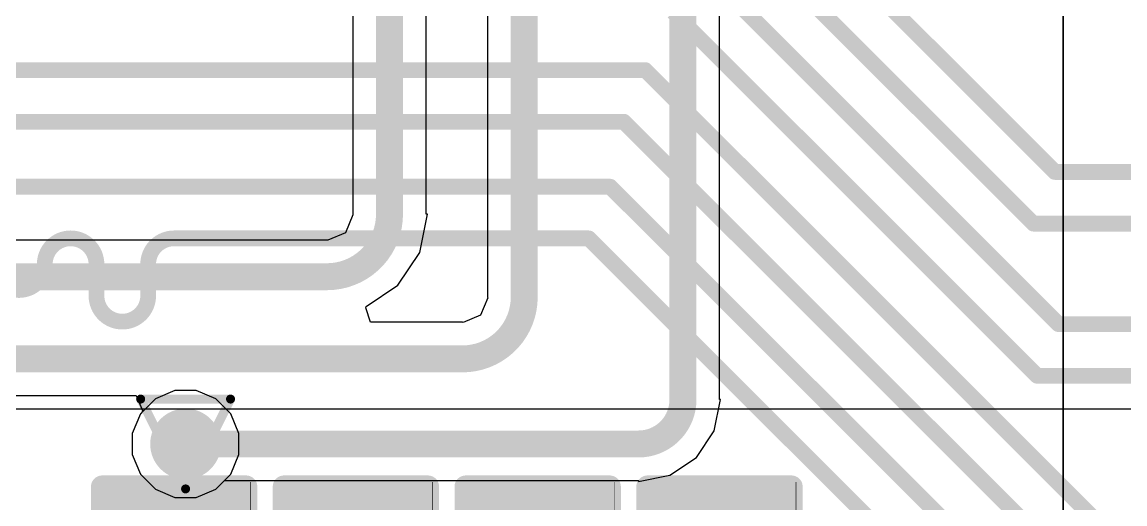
# Model space of a CAD drawing. Header units: inches. Extents: x -6 to 284, y -12 to 154.
# Drawn here: x 25.96 to 32.19, y 10.17 to 12.89 of the extents above; entities that cross this region are included whole.
import ezdxf

# ---------------------------------------------------------------- set-up
doc = ezdxf.new("R2010")
doc.units = ezdxf.units.IN
for name, color, linetype in [('Bottom Layer', 5, 'Continuous'), ('Bottom Overlay', 54, 'Continuous'), ('Bottom Paste', 16, 'Continuous'), ('Bottom Solder', 6, 'Continuous'), ('Drill Drawing', 1, 'Continuous'), ('GND-1', 16, 'Continuous'), ('GND-2', 90, 'Continuous'), ('GND-3', 216, 'Continuous'), ('GND-4', 54, 'Continuous'), ('PWR-1', 156, 'Continuous'), ('PWR-2', 130, 'Continuous'), ('Signal L1', 76, 'Continuous'), ('Signal L2', 6, 'Continuous'), ('Top Layer', 1, 'Continuous'), ('Via Holes', 16, 'Continuous')]:
    doc.layers.add(name, color=color, linetype=linetype)

# ---------------------------------------------------------------- blocks, each defined once
blk = doc.blocks.new('R___0402_B_146')
at = {"layer": 'Bottom Layer'}
for points in [[(-0.2413, 0.3175), (-0.2413, -0.3175), (-0.6985, -0.3175), (-0.6985, 0.3175)], [(0.6985, 0.3175), (0.6985, -0.3175), (0.2413, -0.3175), (0.2413, 0.3175)]]:
    blk.add_hatch(color=5, dxfattribs=at).paths.add_polyline_path(points)
at = {"layer": 'Bottom Paste'}
for points in [[(-0.2413, 0.3175), (-0.2413, -0.3175), (-0.6985, -0.3175), (-0.6985, 0.3175)], [(0.6985, 0.3175), (0.6985, -0.3175), (0.2413, -0.3175), (0.2413, 0.3175)]]:
    blk.add_hatch(color=16, dxfattribs=at).paths.add_polyline_path(points)
at = {"layer": 'Bottom Solder'}
for points in [[(-0.1863, 0.3725), (-0.1863, -0.3725), (-0.7535, -0.3725), (-0.7535, 0.3725)], [(0.7535, 0.3725), (0.7535, -0.3725), (0.1863, -0.3725), (0.1863, 0.3725)]]:
    blk.add_hatch(color=6, dxfattribs=at).paths.add_polyline_path(points)
at = {"layer": 'Bottom Overlay'}
for points in [[(0.7874, 0.4064, 0.127, 0.127, 0), (-0.7874, 0.4064, 0.127, 0.127, 0)], [(-0.7874, -0.4064, 0.127, 0.127, 0), (-0.7874, 0.4064, 0.127, 0.127, 0)], [(0.7874, -0.4064, 0.127, 0.127, 0), (0.7874, 0.4064, 0.127, 0.127, 0)], [(0.8128, 0.4318, 0.00323, 0.00323, 0), (-0.8128, 0.4318, 0.00323, 0.00323, 0)], [(0.7874, -0.4064, 0.127, 0.127, 0), (-0.7874, -0.4064, 0.127, 0.127, 0)]]:
    blk.add_lwpolyline(points, format="xyseb", dxfattribs=at)
for points in [[(-0.8191, 0.4064, 0.0635, 0.0635, 1), (-0.7556, 0.4064, 0.0635, 0.0635, 1)], [(-0.8191, 0.4064, 0.0635, 0.0635, 1), (-0.7556, 0.4064, 0.0635, 0.0635, 1)], [(0.7556, 0.4064, 0.0635, 0.0635, 1), (0.8191, 0.4064, 0.0635, 0.0635, 1)], [(0.7556, 0.4064, 0.0635, 0.0635, 1), (0.8191, 0.4064, 0.0635, 0.0635, 1)], [(-0.8136, 0.4318, 0.00161, 0.00161, 1), (-0.812, 0.4318, 0.00161, 0.00161, 1)], [(0.812, 0.4318, 0.00161, 0.00161, 1), (0.8136, 0.4318, 0.00161, 0.00161, 1)], [(-0.8191, -0.4064, 0.0635, 0.0635, 1), (-0.7556, -0.4064, 0.0635, 0.0635, 1)], [(-0.8191, -0.4064, 0.0635, 0.0635, 1), (-0.7556, -0.4064, 0.0635, 0.0635, 1)], [(0.7556, -0.4064, 0.0635, 0.0635, 1), (0.8191, -0.4064, 0.0635, 0.0635, 1)], [(0.7556, -0.4064, 0.0635, 0.0635, 1), (0.8191, -0.4064, 0.0635, 0.0635, 1)]]:
    blk.add_lwpolyline(points, format="xyseb", close=True, dxfattribs=at)
blk = doc.blocks.new('R___0402_B_147')
at = {"layer": 'Bottom Layer'}
for points in [[(-0.2413, 0.3175), (-0.2413, -0.3175), (-0.6985, -0.3175), (-0.6985, 0.3175)], [(0.6985, 0.3175), (0.6985, -0.3175), (0.2413, -0.3175), (0.2413, 0.3175)]]:
    blk.add_hatch(color=5, dxfattribs=at).paths.add_polyline_path(points)
at = {"layer": 'Bottom Paste'}
for points in [[(-0.2413, 0.3175), (-0.2413, -0.3175), (-0.6985, -0.3175), (-0.6985, 0.3175)], [(0.6985, 0.3175), (0.6985, -0.3175), (0.2413, -0.3175), (0.2413, 0.3175)]]:
    blk.add_hatch(color=16, dxfattribs=at).paths.add_polyline_path(points)
at = {"layer": 'Bottom Solder'}
for points in [[(-0.1863, 0.3725), (-0.1863, -0.3725), (-0.7535, -0.3725), (-0.7535, 0.3725)], [(0.7535, 0.3725), (0.7535, -0.3725), (0.1863, -0.3725), (0.1863, 0.3725)]]:
    blk.add_hatch(color=6, dxfattribs=at).paths.add_polyline_path(points)
at = {"layer": 'Bottom Overlay'}
for points in [[(0.7874, 0.4064, 0.127, 0.127, 0), (-0.7874, 0.4064, 0.127, 0.127, 0)], [(-0.7874, -0.4064, 0.127, 0.127, 0), (-0.7874, 0.4064, 0.127, 0.127, 0)], [(0.7874, -0.4064, 0.127, 0.127, 0), (0.7874, 0.4064, 0.127, 0.127, 0)], [(0.8128, 0.4318, 0.00323, 0.00323, 0), (-0.8128, 0.4318, 0.00323, 0.00323, 0)], [(0.7874, -0.4064, 0.127, 0.127, 0), (-0.7874, -0.4064, 0.127, 0.127, 0)]]:
    blk.add_lwpolyline(points, format="xyseb", dxfattribs=at)
for points in [[(-0.8191, 0.4064, 0.0635, 0.0635, 1), (-0.7556, 0.4064, 0.0635, 0.0635, 1)], [(-0.8191, 0.4064, 0.0635, 0.0635, 1), (-0.7556, 0.4064, 0.0635, 0.0635, 1)], [(0.7556, 0.4064, 0.0635, 0.0635, 1), (0.8191, 0.4064, 0.0635, 0.0635, 1)], [(0.7556, 0.4064, 0.0635, 0.0635, 1), (0.8191, 0.4064, 0.0635, 0.0635, 1)], [(-0.8136, 0.4318, 0.00161, 0.00161, 1), (-0.812, 0.4318, 0.00161, 0.00161, 1)], [(0.812, 0.4318, 0.00161, 0.00161, 1), (0.8136, 0.4318, 0.00161, 0.00161, 1)], [(-0.8191, -0.4064, 0.0635, 0.0635, 1), (-0.7556, -0.4064, 0.0635, 0.0635, 1)], [(-0.8191, -0.4064, 0.0635, 0.0635, 1), (-0.7556, -0.4064, 0.0635, 0.0635, 1)], [(0.7556, -0.4064, 0.0635, 0.0635, 1), (0.8191, -0.4064, 0.0635, 0.0635, 1)], [(0.7556, -0.4064, 0.0635, 0.0635, 1), (0.8191, -0.4064, 0.0635, 0.0635, 1)]]:
    blk.add_lwpolyline(points, format="xyseb", close=True, dxfattribs=at)
blk = doc.blocks.new('R___0402_B_148')
at = {"layer": 'Bottom Layer'}
for points in [[(-0.2413, 0.3175), (-0.2413, -0.3175), (-0.6985, -0.3175), (-0.6985, 0.3175)], [(0.6985, 0.3175), (0.6985, -0.3175), (0.2413, -0.3175), (0.2413, 0.3175)]]:
    blk.add_hatch(color=5, dxfattribs=at).paths.add_polyline_path(points)
at = {"layer": 'Bottom Paste'}
for points in [[(-0.2413, 0.3175), (-0.2413, -0.3175), (-0.6985, -0.3175), (-0.6985, 0.3175)], [(0.6985, 0.3175), (0.6985, -0.3175), (0.2413, -0.3175), (0.2413, 0.3175)]]:
    blk.add_hatch(color=16, dxfattribs=at).paths.add_polyline_path(points)
at = {"layer": 'Bottom Solder'}
for points in [[(-0.1863, 0.3725), (-0.1863, -0.3725), (-0.7535, -0.3725), (-0.7535, 0.3725)], [(0.7535, 0.3725), (0.7535, -0.3725), (0.1863, -0.3725), (0.1863, 0.3725)]]:
    blk.add_hatch(color=6, dxfattribs=at).paths.add_polyline_path(points)
at = {"layer": 'Bottom Overlay'}
for points in [[(0.7874, 0.4064, 0.127, 0.127, 0), (-0.7874, 0.4064, 0.127, 0.127, 0)], [(-0.7874, -0.4064, 0.127, 0.127, 0), (-0.7874, 0.4064, 0.127, 0.127, 0)], [(0.7874, -0.4064, 0.127, 0.127, 0), (0.7874, 0.4064, 0.127, 0.127, 0)], [(0.8128, 0.4318, 0.00323, 0.00323, 0), (-0.8128, 0.4318, 0.00323, 0.00323, 0)], [(0.7874, -0.4064, 0.127, 0.127, 0), (-0.7874, -0.4064, 0.127, 0.127, 0)]]:
    blk.add_lwpolyline(points, format="xyseb", dxfattribs=at)
for points in [[(-0.8191, 0.4064, 0.0635, 0.0635, 1), (-0.7556, 0.4064, 0.0635, 0.0635, 1)], [(-0.8191, 0.4064, 0.0635, 0.0635, 1), (-0.7556, 0.4064, 0.0635, 0.0635, 1)], [(0.7556, 0.4064, 0.0635, 0.0635, 1), (0.8191, 0.4064, 0.0635, 0.0635, 1)], [(0.7556, 0.4064, 0.0635, 0.0635, 1), (0.8191, 0.4064, 0.0635, 0.0635, 1)], [(-0.8136, 0.4318, 0.00161, 0.00161, 1), (-0.812, 0.4318, 0.00161, 0.00161, 1)], [(0.812, 0.4318, 0.00161, 0.00161, 1), (0.8136, 0.4318, 0.00161, 0.00161, 1)], [(-0.8191, -0.4064, 0.0635, 0.0635, 1), (-0.7556, -0.4064, 0.0635, 0.0635, 1)], [(-0.8191, -0.4064, 0.0635, 0.0635, 1), (-0.7556, -0.4064, 0.0635, 0.0635, 1)], [(0.7556, -0.4064, 0.0635, 0.0635, 1), (0.8191, -0.4064, 0.0635, 0.0635, 1)], [(0.7556, -0.4064, 0.0635, 0.0635, 1), (0.8191, -0.4064, 0.0635, 0.0635, 1)]]:
    blk.add_lwpolyline(points, format="xyseb", close=True, dxfattribs=at)
blk = doc.blocks.new('R___0402_B_149')
at = {"layer": 'Bottom Layer'}
for points in [[(-0.2413, 0.3175), (-0.2413, -0.3175), (-0.6985, -0.3175), (-0.6985, 0.3175)], [(0.6985, 0.3175), (0.6985, -0.3175), (0.2413, -0.3175), (0.2413, 0.3175)]]:
    blk.add_hatch(color=5, dxfattribs=at).paths.add_polyline_path(points)
at = {"layer": 'Bottom Paste'}
for points in [[(-0.2413, 0.3175), (-0.2413, -0.3175), (-0.6985, -0.3175), (-0.6985, 0.3175)], [(0.6985, 0.3175), (0.6985, -0.3175), (0.2413, -0.3175), (0.2413, 0.3175)]]:
    blk.add_hatch(color=16, dxfattribs=at).paths.add_polyline_path(points)
at = {"layer": 'Bottom Solder'}
for points in [[(-0.1863, 0.3725), (-0.1863, -0.3725), (-0.7535, -0.3725), (-0.7535, 0.3725)], [(0.7535, 0.3725), (0.7535, -0.3725), (0.1863, -0.3725), (0.1863, 0.3725)]]:
    blk.add_hatch(color=6, dxfattribs=at).paths.add_polyline_path(points)
at = {"layer": 'Bottom Overlay'}
for points in [[(0.7874, 0.4064, 0.127, 0.127, 0), (-0.7874, 0.4064, 0.127, 0.127, 0)], [(-0.7874, -0.4064, 0.127, 0.127, 0), (-0.7874, 0.4064, 0.127, 0.127, 0)], [(0.7874, -0.4064, 0.127, 0.127, 0), (0.7874, 0.4064, 0.127, 0.127, 0)], [(0.8128, 0.4318, 0.00323, 0.00323, 0), (-0.8128, 0.4318, 0.00323, 0.00323, 0)], [(0.7874, -0.4064, 0.127, 0.127, 0), (-0.7874, -0.4064, 0.127, 0.127, 0)]]:
    blk.add_lwpolyline(points, format="xyseb", dxfattribs=at)
for points in [[(-0.8191, 0.4064, 0.0635, 0.0635, 1), (-0.7556, 0.4064, 0.0635, 0.0635, 1)], [(-0.8191, 0.4064, 0.0635, 0.0635, 1), (-0.7556, 0.4064, 0.0635, 0.0635, 1)], [(0.7556, 0.4064, 0.0635, 0.0635, 1), (0.8191, 0.4064, 0.0635, 0.0635, 1)], [(0.7556, 0.4064, 0.0635, 0.0635, 1), (0.8191, 0.4064, 0.0635, 0.0635, 1)], [(-0.8136, 0.4318, 0.00161, 0.00161, 1), (-0.812, 0.4318, 0.00161, 0.00161, 1)], [(0.812, 0.4318, 0.00161, 0.00161, 1), (0.8136, 0.4318, 0.00161, 0.00161, 1)], [(-0.8191, -0.4064, 0.0635, 0.0635, 1), (-0.7556, -0.4064, 0.0635, 0.0635, 1)], [(-0.8191, -0.4064, 0.0635, 0.0635, 1), (-0.7556, -0.4064, 0.0635, 0.0635, 1)], [(0.7556, -0.4064, 0.0635, 0.0635, 1), (0.8191, -0.4064, 0.0635, 0.0635, 1)], [(0.7556, -0.4064, 0.0635, 0.0635, 1), (0.8191, -0.4064, 0.0635, 0.0635, 1)]]:
    blk.add_lwpolyline(points, format="xyseb", close=True, dxfattribs=at)

msp = doc.modelspace()

# ---------------------------------------------------------------- hatches: boundary and pattern name
at = {"layer": 'Bottom Layer'}
h = msp.add_hatch(color=5, dxfattribs=at)
edge = h.paths.add_edge_path()
edge.add_arc((26.8822, 10.5087), 0.2, 0, 360)
at = {"layer": 'GND-1'}
h = msp.add_hatch(color=16, dxfattribs=at)
edge = h.paths.add_edge_path()
edge.add_arc((26.8822, 10.5087), 0.2, 0, 360)
at = {"layer": 'GND-2'}
h = msp.add_hatch(color=90, dxfattribs=at)
edge = h.paths.add_edge_path()
edge.add_arc((26.8822, 10.5087), 0.2, 0, 360)
at = {"layer": 'GND-3'}
h = msp.add_hatch(color=216, dxfattribs=at)
edge = h.paths.add_edge_path()
edge.add_arc((26.8822, 10.5087), 0.2, 0, 360)
at = {"layer": 'GND-4'}
h = msp.add_hatch(color=54, dxfattribs=at)
edge = h.paths.add_edge_path()
edge.add_arc((26.8822, 10.5087), 0.2, 0, 360)
at = {"layer": 'PWR-1'}
h = msp.add_hatch(color=156, dxfattribs=at)
edge = h.paths.add_edge_path()
edge.add_arc((26.8822, 10.5087), 0.2, 0, 360)
at = {"layer": 'PWR-2'}
h = msp.add_hatch(color=130, dxfattribs=at)
edge = h.paths.add_edge_path()
edge.add_arc((26.8822, 10.5087), 0.2, 0, 360)
at = {"layer": 'Signal L1'}
h = msp.add_hatch(color=76, dxfattribs=at)
edge = h.paths.add_edge_path()
edge.add_arc((26.8822, 10.5087), 0.2, 0, 360)
at = {"layer": 'Signal L2'}
h = msp.add_hatch(color=6, dxfattribs=at)
edge = h.paths.add_edge_path()
edge.add_arc((26.8822, 10.5087), 0.2, 0, 360)
at = {"layer": 'Top Layer'}
h = msp.add_hatch(color=1, dxfattribs=at)
edge = h.paths.add_edge_path()
edge.add_arc((26.8822, 10.5087), 0.2, 0, 360)
at = {"layer": 'Via Holes'}
h = msp.add_hatch(color=7, dxfattribs=at)
edge = h.paths.add_edge_path()
edge.add_arc((26.8822, 10.5087), 0.1, 0, 360)

# ---------------------------------------------------------------- linework, layer by layer
at = {"layer": 'Bottom Layer'}
for p, q in [((26.8222, 10.8103), (26.7114, 10.7644)), ((26.9422, 10.8103), (26.8222, 10.8103)), ((27.0531, 10.7644), (26.9422, 10.8103)), ((26.7114, 10.7644), (26.653, 10.7059)), ((27.1115, 10.7059), (27.0531, 10.7644)), ((32.7591, 10.7059), (24.9546, 10.7059)), ((26.653, 10.7059), (25.5613, 10.7059)), ((32.7591, 10.7059), (27.1115, 10.7059))]:
    msp.add_line(p, q, dxfattribs=at)
at = {"layer": 'Drill Drawing'}
for points in [[(26.6282, 10.7627, 0.0508, 0.0508, 0), (27.1362, 10.7627, 0.0508, 0.0508, 0)], [(26.6282, 10.7627, 0.0508, 0.0508, 0), (26.8822, 10.2547, 0.0508, 0.0508, 0)], [(26.8822, 10.2547, 0.0508, 0.0508, 0), (27.1362, 10.7627, 0.0508, 0.0508, 0)]]:
    msp.add_lwpolyline(points, format="xyseb", dxfattribs=at)
for points in [[(26.6155, 10.7627, 0.0254, 0.0254, 1), (26.6409, 10.7627, 0.0254, 0.0254, 1)], [(26.6155, 10.7627, 0.0254, 0.0254, 1), (26.6409, 10.7627, 0.0254, 0.0254, 1)], [(27.1235, 10.7627, 0.0254, 0.0254, 1), (27.1489, 10.7627, 0.0254, 0.0254, 1)], [(27.1235, 10.7627, 0.0254, 0.0254, 1), (27.1489, 10.7627, 0.0254, 0.0254, 1)], [(26.8695, 10.2547, 0.0254, 0.0254, 1), (26.8949, 10.2547, 0.0254, 0.0254, 1)], [(26.8695, 10.2547, 0.0254, 0.0254, 1), (26.8949, 10.2547, 0.0254, 0.0254, 1)]]:
    msp.add_lwpolyline(points, format="xyseb", close=True, dxfattribs=at)
at = {"layer": 'GND-1'}
for p, q in [((26.8222, 10.8103), (26.7114, 10.7644)), ((26.9422, 10.8103), (26.8222, 10.8103)), ((27.0531, 10.7644), (26.9422, 10.8103)), ((26.7114, 10.7644), (26.6266, 10.6795)), ((27.1379, 10.6795), (27.0531, 10.7644)), ((26.6266, 10.6795), (26.5806, 10.5687)), ((27.1838, 10.5687), (27.1379, 10.6795)), ((26.5806, 10.5687), (26.5806, 10.4487)), ((27.1838, 10.4487), (27.1838, 10.5687)), ((26.5806, 10.4487), (26.6266, 10.3378)), ((27.1379, 10.3378), (27.1838, 10.4487)), ((26.6266, 10.3378), (26.7114, 10.253)), ((27.0531, 10.253), (27.1379, 10.3378)), ((26.7114, 10.253), (26.8222, 10.2071)), ((26.9422, 10.2071), (27.0531, 10.253)), ((26.8222, 10.2071), (26.9422, 10.2071))]:
    msp.add_line(p, q, dxfattribs=at)
at = {"layer": 'GND-2'}
for p, q in [((26.8222, 10.8103), (26.7114, 10.7644)), ((26.9422, 10.8103), (26.8222, 10.8103)), ((27.0531, 10.7644), (26.9422, 10.8103)), ((26.7114, 10.7644), (26.6266, 10.6795)), ((27.1379, 10.6795), (27.0531, 10.7644)), ((26.6266, 10.6795), (26.5806, 10.5687)), ((27.1838, 10.5687), (27.1379, 10.6795)), ((26.5806, 10.5687), (26.5806, 10.4487)), ((27.1838, 10.4487), (27.1838, 10.5687)), ((26.5806, 10.4487), (26.6266, 10.3378)), ((27.1379, 10.3378), (27.1838, 10.4487)), ((26.6266, 10.3378), (26.7114, 10.253)), ((27.0531, 10.253), (27.1379, 10.3378)), ((26.7114, 10.253), (26.8222, 10.2071)), ((26.9422, 10.2071), (27.0531, 10.253)), ((26.8222, 10.2071), (26.9422, 10.2071))]:
    msp.add_line(p, q, dxfattribs=at)
at = {"layer": 'GND-3'}
for p, q in [((26.8222, 10.8103), (26.7114, 10.7644)), ((26.9422, 10.8103), (26.8222, 10.8103)), ((27.0531, 10.7644), (26.9422, 10.8103)), ((26.7114, 10.7644), (26.6266, 10.6795)), ((27.1379, 10.6795), (27.0531, 10.7644)), ((26.6266, 10.6795), (26.5806, 10.5687)), ((27.1838, 10.5687), (27.1379, 10.6795)), ((26.5806, 10.5687), (26.5806, 10.4487)), ((27.1838, 10.4487), (27.1838, 10.5687)), ((26.5806, 10.4487), (26.6266, 10.3378)), ((27.1379, 10.3378), (27.1838, 10.4487)), ((26.6266, 10.3378), (26.7114, 10.253)), ((27.0531, 10.253), (27.1379, 10.3378)), ((26.7114, 10.253), (26.8222, 10.2071)), ((26.9422, 10.2071), (27.0531, 10.253)), ((26.8222, 10.2071), (26.9422, 10.2071))]:
    msp.add_line(p, q, dxfattribs=at)
at = {"layer": 'GND-4'}
for p, q in [((26.8222, 10.8103), (26.7114, 10.7644)), ((26.9422, 10.8103), (26.8222, 10.8103)), ((27.0531, 10.7644), (26.9422, 10.8103)), ((26.7114, 10.7644), (26.6266, 10.6795)), ((27.1379, 10.6795), (27.0531, 10.7644)), ((26.6266, 10.6795), (26.5806, 10.5687)), ((27.1838, 10.5687), (27.1379, 10.6795)), ((26.5806, 10.5687), (26.5806, 10.4487)), ((27.1838, 10.4487), (27.1838, 10.5687)), ((26.5806, 10.4487), (26.6266, 10.3378)), ((27.1379, 10.3378), (27.1838, 10.4487)), ((26.6266, 10.3378), (26.7114, 10.253)), ((27.0531, 10.253), (27.1379, 10.3378)), ((26.7114, 10.253), (26.8222, 10.2071)), ((26.9422, 10.2071), (27.0531, 10.253)), ((26.8222, 10.2071), (26.9422, 10.2071))]:
    msp.add_line(p, q, dxfattribs=at)
at = {"layer": 'PWR-1'}
for p, q in [((26.8222, 10.8103), (26.7114, 10.7644)), ((26.9422, 10.8103), (26.8222, 10.8103)), ((27.0531, 10.7644), (26.9422, 10.8103)), ((26.7114, 10.7644), (26.6266, 10.6795)), ((27.1379, 10.6795), (27.0531, 10.7644)), ((26.6266, 10.6795), (26.5806, 10.5687)), ((27.1838, 10.5687), (27.1379, 10.6795)), ((26.5806, 10.5687), (26.5806, 10.4487)), ((27.1838, 10.4487), (27.1838, 10.5687)), ((26.5806, 10.4487), (26.6266, 10.3378)), ((27.1379, 10.3378), (27.1838, 10.4487)), ((26.6266, 10.3378), (26.7114, 10.253)), ((27.0531, 10.253), (27.1379, 10.3378)), ((26.7114, 10.253), (26.8222, 10.2071)), ((26.9422, 10.2071), (27.0531, 10.253)), ((26.8222, 10.2071), (26.9422, 10.2071))]:
    msp.add_line(p, q, dxfattribs=at)
at = {"layer": 'PWR-2'}
for p, q in [((26.8222, 10.8103), (26.7114, 10.7644)), ((26.9422, 10.8103), (26.8222, 10.8103)), ((27.0531, 10.7644), (26.9422, 10.8103)), ((26.7114, 10.7644), (26.6266, 10.6795)), ((27.1379, 10.6795), (27.0531, 10.7644)), ((26.6266, 10.6795), (26.5806, 10.5687)), ((27.1838, 10.5687), (27.1379, 10.6795)), ((26.5806, 10.5687), (26.5806, 10.4487)), ((27.1838, 10.4487), (27.1838, 10.5687)), ((26.5806, 10.4487), (26.6266, 10.3378)), ((27.1379, 10.3378), (27.1838, 10.4487)), ((26.6266, 10.3378), (26.7114, 10.253)), ((27.0531, 10.253), (27.1379, 10.3378)), ((26.7114, 10.253), (26.8222, 10.2071)), ((26.9422, 10.2071), (27.0531, 10.253)), ((26.8222, 10.2071), (26.9422, 10.2071))]:
    msp.add_line(p, q, dxfattribs=at)
at = {"layer": 'Signal L1'}
for points in [[(30.0168, 13.8232, 0.0889, 0.0889, 0), (31.7937, 12.0463, 0.0889, 0.0889, 0)], [(29.8958, 13.5311, 0.0889, 0.0889, 0), (31.6727, 11.7542, 0.0889, 0.0889, 0)], [(29.758, 13.2424, 0.0889, 0.0889, 0), (31.8141, 11.1863, 0.0889, 0.0889, 0)], [(29.6371, 12.9503, 0.0889, 0.0889, 0), (31.6931, 10.8942, 0.0889, 0.0889, 0)], [(24.3681, 12.6224, 0.0889, 0.0889, 0), (29.479, 12.6224, 0.0889, 0.0889, 0)], [(29.479, 12.6224, 0.0889, 0.0889, 0), (32.8265, 9.2749, 0.0889, 0.0889, 0)], [(24.489, 12.3303, 0.0889, 0.0889, 0), (29.358, 12.3303, 0.0889, 0.0889, 0)], [(29.358, 12.3303, 0.0889, 0.0889, 0), (32.843, 8.8452, 0.0889, 0.0889, 0)], [(31.7937, 12.0463, 0.0889, 0.0889, 0), (40.82, 12.0463, 0.0889, 0.0889, 0)], [(24.6951, 11.9632, 0.0889, 0.0889, 0), (29.2807, 11.9632, 0.0889, 0.0889, 0)], [(29.2807, 11.9632, 0.0889, 0.0889, 0), (31.7697, 9.4742, 0.0889, 0.0889, 0)], [(31.6727, 11.7542, 0.0889, 0.0889, 0), (37.8737, 11.7542, 0.0889, 0.0889, 0)], [(26.0865, 11.5251, 0.0889, 0.0889, -1), (26.3786, 11.5251, 0.0889, 0.0889, 0)], [(26.6707, 11.5251, 0.0889, 0.0889, -0.414214), (26.8168, 11.6711, 0.0889, 0.0889, 0)], [(26.8168, 11.6711, 0.0889, 0.0889, 0), (29.1597, 11.6711, 0.0889, 0.0889, 0)], [(29.1597, 11.6711, 0.0889, 0.0889, 0), (33.5437, 7.2872, 0.0889, 0.0889, 0)], [(26.0865, 11.5251, 0.0889, 0.0889, -1), (25.7944, 11.5251, 0.0889, 0.0889, 0)], [(26.0865, 11.5251, 0.0889, 0.0889, 0), (26.0865, 11.5251, 0.0889, 0.0889, 0)], [(26.3786, 11.3464, 0.0889, 0.0889, 0), (26.3786, 11.5251, 0.0889, 0.0889, 0)], [(26.6707, 11.3464, 0.0889, 0.0889, 0), (26.6707, 11.5251, 0.0889, 0.0889, 0)], [(26.6707, 11.3464, 0.0889, 0.0889, -1), (26.3786, 11.3464, 0.0889, 0.0889, 0)], [(31.8141, 11.1863, 0.0889, 0.0889, 0), (34.5191, 11.1863, 0.0889, 0.0889, 0)], [(31.6931, 10.8942, 0.0889, 0.0889, 0), (32.9665, 10.8942, 0.0889, 0.0889, 0)], [(26.8822, 7.9028, 0.1016, 0.1016, 0), (26.8822, 10.5087, 0.1016, 0.1016, 0)]]:
    msp.add_lwpolyline(points, format="xyseb", dxfattribs=at)
for points in [[(29.4567, 12.6224, 0.0445, 0.0445, 1), (29.5012, 12.6224, 0.0445, 0.0445, 1)], [(29.4567, 12.6224, 0.0445, 0.0445, 1), (29.5012, 12.6224, 0.0445, 0.0445, 1)], [(29.3358, 12.3303, 0.0445, 0.0445, 1), (29.3802, 12.3303, 0.0445, 0.0445, 1)], [(29.3358, 12.3303, 0.0445, 0.0445, 1), (29.3802, 12.3303, 0.0445, 0.0445, 1)], [(31.7714, 12.0463, 0.0445, 0.0445, 1), (31.8159, 12.0463, 0.0445, 0.0445, 1)], [(31.7714, 12.0463, 0.0445, 0.0445, 1), (31.8159, 12.0463, 0.0445, 0.0445, 1)], [(29.2585, 11.9632, 0.0445, 0.0445, 1), (29.3029, 11.9632, 0.0445, 0.0445, 1)], [(29.2585, 11.9632, 0.0445, 0.0445, 1), (29.3029, 11.9632, 0.0445, 0.0445, 1)], [(31.6504, 11.7542, 0.0445, 0.0445, 1), (31.6949, 11.7542, 0.0445, 0.0445, 1)], [(31.6504, 11.7542, 0.0445, 0.0445, 1), (31.6949, 11.7542, 0.0445, 0.0445, 1)], [(26.7945, 11.6711, 0.0445, 0.0445, 1), (26.839, 11.6711, 0.0445, 0.0445, 1)], [(26.7945, 11.6711, 0.0445, 0.0445, 1), (26.839, 11.6711, 0.0445, 0.0445, 1)], [(29.1375, 11.6711, 0.0445, 0.0445, 1), (29.1819, 11.6711, 0.0445, 0.0445, 1)], [(29.1375, 11.6711, 0.0445, 0.0445, 1), (29.1819, 11.6711, 0.0445, 0.0445, 1)], [(26.0643, 11.5251, 0.0445, 0.0445, 1), (26.1087, 11.5251, 0.0445, 0.0445, 1)], [(26.0643, 11.5251, 0.0445, 0.0445, 1), (26.1087, 11.5251, 0.0445, 0.0445, 1)], [(26.0643, 11.5251, 0.0445, 0.0445, 1), (26.1087, 11.5251, 0.0445, 0.0445, 1)], [(26.0643, 11.5251, 0.0445, 0.0445, 1), (26.1087, 11.5251, 0.0445, 0.0445, 1)], [(26.3564, 11.5251, 0.0445, 0.0445, 1), (26.4008, 11.5251, 0.0445, 0.0445, 1)], [(26.3564, 11.5251, 0.0445, 0.0445, 1), (26.4008, 11.5251, 0.0445, 0.0445, 1)], [(26.6485, 11.5251, 0.0445, 0.0445, 1), (26.6929, 11.5251, 0.0445, 0.0445, 1)], [(26.6485, 11.5251, 0.0445, 0.0445, 1), (26.6929, 11.5251, 0.0445, 0.0445, 1)], [(26.3564, 11.3464, 0.0445, 0.0445, 1), (26.4008, 11.3464, 0.0445, 0.0445, 1)], [(26.3564, 11.3464, 0.0445, 0.0445, 1), (26.4008, 11.3464, 0.0445, 0.0445, 1)], [(26.6485, 11.3464, 0.0445, 0.0445, 1), (26.6929, 11.3464, 0.0445, 0.0445, 1)], [(26.6485, 11.3464, 0.0445, 0.0445, 1), (26.6929, 11.3464, 0.0445, 0.0445, 1)], [(31.7919, 11.1863, 0.0445, 0.0445, 1), (31.8364, 11.1863, 0.0445, 0.0445, 1)], [(31.7919, 11.1863, 0.0445, 0.0445, 1), (31.8364, 11.1863, 0.0445, 0.0445, 1)], [(31.6709, 10.8942, 0.0445, 0.0445, 1), (31.7154, 10.8942, 0.0445, 0.0445, 1)], [(31.6709, 10.8942, 0.0445, 0.0445, 1), (31.7154, 10.8942, 0.0445, 0.0445, 1)], [(26.8568, 10.5087, 0.0508, 0.0508, 1), (26.9076, 10.5087, 0.0508, 0.0508, 1)]]:
    msp.add_lwpolyline(points, format="xyseb", close=True, dxfattribs=at)
at = {"layer": 'Top Layer'}
for p, q in [((31.8401, 8.2251), (31.8401, 20.3599)), ((27.827, 17.9763), (27.827, 11.8075)), ((28.2414, 11.8075), (28.2414, 17.9763)), ((28.5883, 17.9763), (28.5883, 11.3387)), ((29.8994, 10.7596), (29.8994, 17.9763)), ((31.8401, 17.9763), (31.8401, 9.6381)), ((27.8279, 11.8033), (27.7861, 11.7023)), ((27.827, 11.8075), (27.8279, 11.8033)), ((28.2051, 11.5904), (28.2483, 11.8075)), ((28.2483, 11.8075), (28.2414, 11.8075)), ((27.6809, 11.6614), (24.9561, 11.6614)), ((27.6851, 11.6605), (27.6809, 11.6614)), ((27.7861, 11.7023), (27.6851, 11.6605)), ((28.0821, 11.4063), (28.2051, 11.5904)), ((27.9018, 11.2858), (28.0821, 11.4063)), ((27.9005, 11.2791), (27.9018, 11.2858)), ((27.9267, 11.1969), (27.9005, 11.2791)), ((28.589, 11.3351), (28.5483, 11.2368)), ((28.5883, 11.3387), (28.589, 11.3351)), ((28.5483, 11.2368), (28.4501, 11.1962)), ((28.4464, 11.1969), (27.9267, 11.1969)), ((28.4501, 11.1962), (28.4464, 11.1969)), ((25.5218, 10.7825), (26.6038, 10.7825)), ((26.6038, 10.7825), (26.6407, 10.6936)), ((29.8691, 10.5824), (29.9044, 10.7596)), ((29.9044, 10.7596), (29.8994, 10.7596)), ((26.6266, 10.6795), (26.5806, 10.5687)), ((26.6407, 10.6936), (26.6266, 10.6795)), ((26.5806, 10.5687), (26.5806, 10.4487)), ((29.7687, 10.4322), (29.8691, 10.5824)), ((26.5806, 10.4487), (26.6266, 10.3378)), ((29.6185, 10.3318), (29.7687, 10.4322)), ((26.6266, 10.3378), (26.7114, 10.253)), ((27.0531, 10.253), (27.1016, 10.3015)), ((27.1016, 10.3015), (29.4414, 10.3015)), ((29.4414, 10.2966), (29.6185, 10.3318)), ((29.4414, 10.3015), (29.4414, 10.2966)), ((26.7114, 10.253), (26.8222, 10.2071)), ((26.9422, 10.2071), (27.0531, 10.253)), ((26.8222, 10.2071), (26.9422, 10.2071))]:
    msp.add_line(p, q, dxfattribs=at)
for points in [[(28.7954, 11.3387, 0.1524, 0.1524, 0), (28.7954, 19.4851, 0.1524, 0.1524, 0)], [(28.0342, 11.8075, 0.1524, 0.1524, 0), (28.0342, 19.3463, 0.1524, 0.1524, 0)], [(29.6923, 10.7596, 0.1524, 0.1524, 0), (29.6923, 18.9734, 0.1524, 0.1524, 0)], [(28.0342, 11.8075, 0.1524, 0.1524, -0.414214), (27.6809, 11.4542, 0.1524, 0.1524, 0)], [(24.9561, 11.4542, 0.1524, 0.1524, 0), (27.6809, 11.4542, 0.1524, 0.1524, 0)], [(28.7954, 11.3387, 0.1524, 0.1524, -0.414214), (28.4464, 10.9897, 0.1524, 0.1524, 0)], [(25.3731, 10.9897, 0.1524, 0.1524, 0), (28.4464, 10.9897, 0.1524, 0.1524, 0)], [(29.6923, 10.7596, 0.1524, 0.1524, -0.414214), (29.4414, 10.5087, 0.1524, 0.1524, 0)], [(26.8822, 10.5087, 0.1524, 0.1524, 0), (29.4414, 10.5087, 0.1524, 0.1524, 0)]]:
    msp.add_lwpolyline(points, format="xyseb", dxfattribs=at)
for points in [[(27.9961, 11.8075, 0.0762, 0.0762, 1), (28.0723, 11.8075, 0.0762, 0.0762, 1)], [(27.9961, 11.8075, 0.0762, 0.0762, 1), (28.0723, 11.8075, 0.0762, 0.0762, 1)], [(27.6428, 11.4542, 0.0762, 0.0762, 1), (27.719, 11.4542, 0.0762, 0.0762, 1)], [(27.6428, 11.4542, 0.0762, 0.0762, 1), (27.719, 11.4542, 0.0762, 0.0762, 1)], [(28.7573, 11.3387, 0.0762, 0.0762, 1), (28.8335, 11.3387, 0.0762, 0.0762, 1)], [(28.7573, 11.3387, 0.0762, 0.0762, 1), (28.8335, 11.3387, 0.0762, 0.0762, 1)], [(28.4083, 10.9897, 0.0762, 0.0762, 1), (28.4845, 10.9897, 0.0762, 0.0762, 1)], [(28.4083, 10.9897, 0.0762, 0.0762, 1), (28.4845, 10.9897, 0.0762, 0.0762, 1)], [(29.6542, 10.7596, 0.0762, 0.0762, 1), (29.7304, 10.7596, 0.0762, 0.0762, 1)], [(29.6542, 10.7596, 0.0762, 0.0762, 1), (29.7304, 10.7596, 0.0762, 0.0762, 1)], [(26.8441, 10.5087, 0.0762, 0.0762, 1), (26.9203, 10.5087, 0.0762, 0.0762, 1)], [(29.4033, 10.5087, 0.0762, 0.0762, 1), (29.4795, 10.5087, 0.0762, 0.0762, 1)], [(29.4033, 10.5087, 0.0762, 0.0762, 1), (29.4795, 10.5087, 0.0762, 0.0762, 1)]]:
    msp.add_lwpolyline(points, format="xyseb", close=True, dxfattribs=at)

# ---------------------------------------------------------------- block references
at = {"rotation": 270}
for name, p in [('R___0402_B_149', (26.8175, 9.48)), ('R___0402_B_148', (27.8446, 9.48)), ('R___0402_B_147', (28.8715, 9.48)), ('R___0402_B_146', (29.8986, 9.48))]:
    msp.add_blockref(name, p, dxfattribs=at)

doc.saveas('drawing.dxf')
